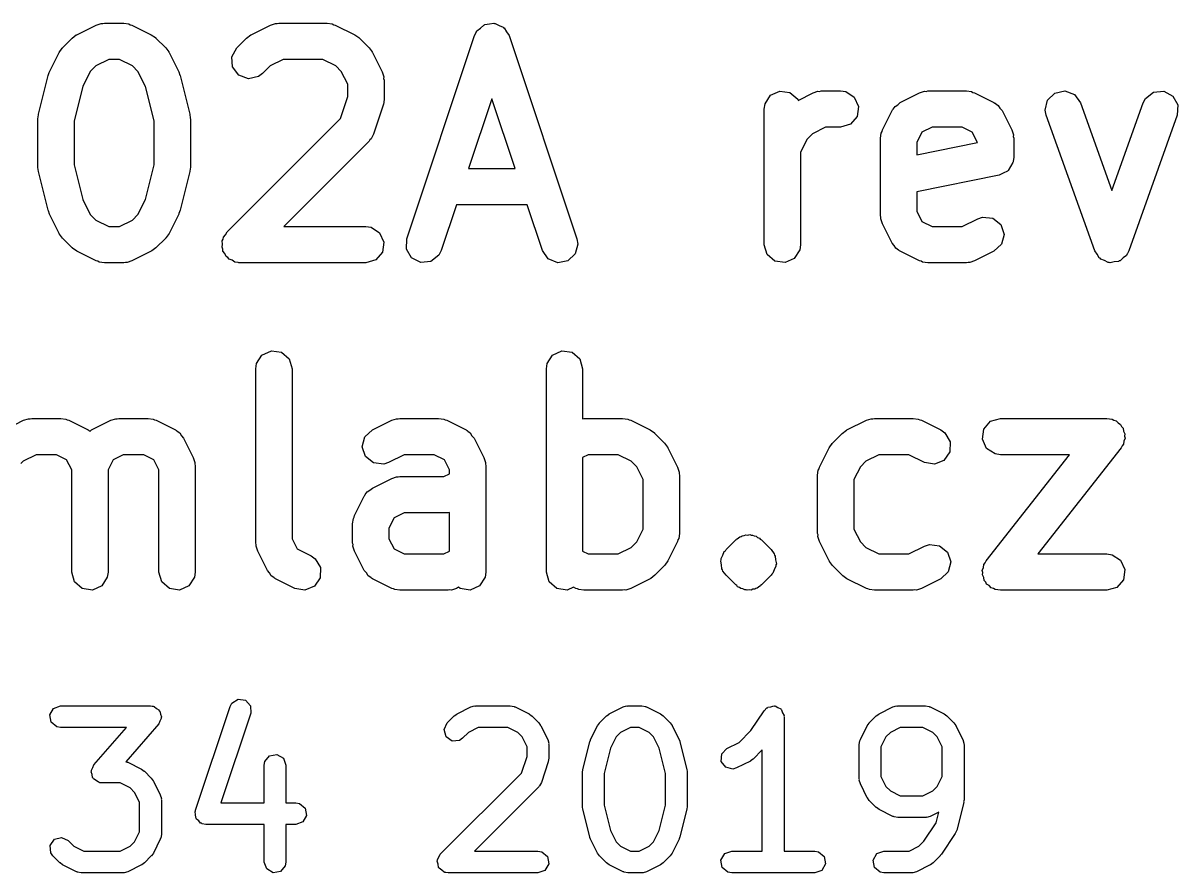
# Model space of a CAD drawing. Extents: x -0.01 to 2.5, y -0.97 to 0.18.
# Drawn here: x 1.5983 to 1.9112, y -0.1009 to 0.1294 of the extents above; entities that cross this region are included whole.
import ezdxf

# ---------------------------------------------------------------- set-up
doc = ezdxf.new("R2010")
doc.units = 0
doc.header["$MEASUREMENT"] = 0
doc.layers.add('BLACK', color=7, linetype='CONTINUOUS')

msp = doc.modelspace()

# ---------------------------------------------------------------- linework, layer by layer
at = {"layer": 'BLACK', "linetype": 'CONTINUOUS'}
for p, q in [((1.61286, 0.12628), (1.61811, 0.1289)), ((1.61811, 0.1289), (1.61944, 0.12934)), ((1.61944, 0.12934), (1.61989, 0.1293)), ((1.61989, 0.1293), (1.62031, 0.12942)), ((1.62031, 0.12942), (1.62556, 0.12942)), ((1.62556, 0.12942), (1.62695, 0.12922)), ((1.62695, 0.12922), (1.62733, 0.12898)), ((1.62733, 0.12898), (1.62777, 0.1289)), ((1.62777, 0.1289), (1.63301, 0.12628)), ((1.66011, 0.12628), (1.66536, 0.1289)), ((1.66536, 0.1289), (1.66669, 0.12934)), ((1.66669, 0.12934), (1.66713, 0.1293)), ((1.66713, 0.1293), (1.66756, 0.12942)), ((1.66756, 0.12942), (1.68068, 0.12942)), ((1.68068, 0.12942), (1.68207, 0.12922)), ((1.68207, 0.12922), (1.68244, 0.12898)), ((1.68244, 0.12898), (1.68288, 0.1289)), ((1.68288, 0.1289), (1.68813, 0.12628)), ((1.72221, 0.12807), (1.7231, 0.1289)), ((1.7231, 0.1289), (1.72328, 0.12893)), ((1.72328, 0.12893), (1.72342, 0.12905)), ((1.72342, 0.12905), (1.72463, 0.12918)), ((1.72463, 0.12918), (1.72583, 0.1294)), ((1.72583, 0.1294), (1.726, 0.12932)), ((1.726, 0.12932), (1.72618, 0.12934)), ((1.72618, 0.12934), (1.72726, 0.1288)), ((1.72726, 0.1288), (1.72839, 0.12834)), ((1.72839, 0.12834), (1.72849, 0.12818)), ((1.60896, 0.12273), (1.61159, 0.12536)), ((1.61159, 0.12536), (1.61271, 0.1262)), ((1.61271, 0.1262), (1.6128, 0.12622)), ((1.6128, 0.12622), (1.61286, 0.12628)), ((1.63301, 0.12628), (1.63417, 0.12548)), ((1.63417, 0.12548), (1.63421, 0.1254)), ((1.63421, 0.1254), (1.63429, 0.12536)), ((1.63429, 0.12536), (1.63692, 0.12273)), ((1.65621, 0.12273), (1.65883, 0.12536)), ((1.65883, 0.12536), (1.65995, 0.1262)), ((1.65995, 0.1262), (1.66004, 0.12622)), ((1.66004, 0.12622), (1.66011, 0.12628)), ((1.68813, 0.12628), (1.68928, 0.12548)), ((1.68928, 0.12548), (1.68933, 0.1254)), ((1.68933, 0.1254), (1.68941, 0.12536)), ((1.68941, 0.12536), (1.69204, 0.12273)), ((1.70226, 0.07094), (1.72063, 0.12606)), ((1.72063, 0.12606), (1.72102, 0.12684)), ((1.72102, 0.12684), (1.72107, 0.12701)), ((1.72107, 0.12701), (1.72115, 0.12709)), ((1.72115, 0.12709), (1.72126, 0.12731)), ((1.72126, 0.12731), (1.72221, 0.12807)), ((1.72849, 0.12818), (1.72866, 0.1281)), ((1.72866, 0.1281), (1.72928, 0.12706)), ((1.72928, 0.12706), (1.72997, 0.12606)), ((1.72997, 0.12606), (1.74834, 0.07094)), ((1.60804, 0.12145), (1.60884, 0.1226)), ((1.60884, 0.1226), (1.60892, 0.12265)), ((1.60892, 0.12265), (1.60896, 0.12273)), ((1.63692, 0.12273), (1.63776, 0.12161)), ((1.65488, 0.1203), (1.65621, 0.12273)), ((1.69204, 0.12273), (1.69288, 0.12161)), ((1.60541, 0.1162), (1.60804, 0.12145)), ((1.62148, 0.11958), (1.61798, 0.11783)), ((1.6244, 0.11958), (1.62148, 0.11958)), ((1.6279, 0.11783), (1.6244, 0.11958)), ((1.63776, 0.12161), (1.63778, 0.12152)), ((1.63778, 0.12152), (1.63784, 0.12145)), ((1.63784, 0.12145), (1.64046, 0.1162)), ((1.65507, 0.11753), (1.65488, 0.1203)), ((1.66872, 0.11958), (1.66522, 0.11783)), ((1.67952, 0.11958), (1.66872, 0.11958)), ((1.68302, 0.11783), (1.67952, 0.11958)), ((1.69288, 0.12161), (1.6929, 0.12152)), ((1.6929, 0.12152), (1.69296, 0.12145)), ((1.69296, 0.12145), (1.69558, 0.1162)), ((1.60504, 0.1152), (1.60538, 0.11603)), ((1.60538, 0.11603), (1.60541, 0.1162)), ((1.61649, 0.11634), (1.61446, 0.11228)), ((1.61798, 0.11783), (1.61649, 0.11634)), ((1.62939, 0.11634), (1.6279, 0.11783)), ((1.63142, 0.11228), (1.62939, 0.11634)), ((1.64046, 0.1162), (1.64075, 0.11535)), ((1.65674, 0.11531), (1.65507, 0.11753)), ((1.66522, 0.11783), (1.66316, 0.11577)), ((1.68451, 0.11634), (1.68302, 0.11783)), ((1.68626, 0.11284), (1.68451, 0.11634)), ((1.69558, 0.1162), (1.69602, 0.11487)), ((1.60242, 0.1047), (1.60504, 0.1152)), ((1.64075, 0.11535), (1.64084, 0.1152)), ((1.64084, 0.1152), (1.64346, 0.1047)), ((1.65933, 0.11434), (1.65674, 0.11531)), ((1.66204, 0.11493), (1.65933, 0.11434)), ((1.66316, 0.11577), (1.66204, 0.11493)), ((1.68626, 0.10955), (1.68626, 0.11284)), ((1.69602, 0.11487), (1.69598, 0.11443)), ((1.69598, 0.11443), (1.6961, 0.114)), ((1.6961, 0.114), (1.6961, 0.10875)), ((1.61446, 0.11228), (1.61211, 0.1029)), ((1.63377, 0.1029), (1.63142, 0.11228)), ((1.68426, 0.10354), (1.68626, 0.10955)), ((1.79932, 0.10751), (1.80082, 0.10985)), ((1.80082, 0.10985), (1.80334, 0.111)), ((1.80334, 0.111), (1.80609, 0.1106)), ((1.80609, 0.1106), (1.80818, 0.10879)), ((1.80827, 0.10849), (1.81234, 0.11053)), ((1.81234, 0.11053), (1.81367, 0.11097)), ((1.81367, 0.11097), (1.81411, 0.11092)), ((1.81411, 0.11092), (1.81454, 0.11105)), ((1.81454, 0.11105), (1.81979, 0.11105)), ((1.81979, 0.11105), (1.82118, 0.11085)), ((1.82118, 0.11085), (1.82351, 0.10935)), ((1.83596, 0.10791), (1.84121, 0.11053)), ((1.84121, 0.11053), (1.84254, 0.11097)), ((1.84254, 0.11097), (1.84298, 0.11092)), ((1.84298, 0.11092), (1.84341, 0.11105)), ((1.84341, 0.11105), (1.85391, 0.11105)), ((1.85391, 0.11105), (1.8553, 0.11085)), ((1.8553, 0.11085), (1.85567, 0.11061)), ((1.85567, 0.11061), (1.85611, 0.11053)), ((1.85611, 0.11053), (1.86136, 0.10791)), ((1.87587, 0.10855), (1.87786, 0.11048)), ((1.87786, 0.11048), (1.88058, 0.11103)), ((1.88058, 0.11103), (1.88316, 0.11003)), ((1.88316, 0.11003), (1.88479, 0.10778)), ((1.90242, 0.10902), (1.90462, 0.11071)), ((1.90462, 0.11071), (1.90738, 0.11095)), ((1.90738, 0.11095), (1.90984, 0.10966)), ((1.90984, 0.10966), (1.9112, 0.10724)), ((1.69585, 0.1072), (1.69323, 0.09932)), ((1.6959, 0.10737), (1.69585, 0.10729)), ((1.69585, 0.10729), (1.69585, 0.1072)), ((1.6961, 0.10875), (1.6959, 0.10737)), ((1.7253, 0.10894), (1.71901, 0.09005)), ((1.7316, 0.09005), (1.7253, 0.10894)), ((1.79912, 0.10613), (1.79932, 0.10751)), ((1.80818, 0.10879), (1.80827, 0.10849)), ((1.82351, 0.10935), (1.82466, 0.10683)), ((1.82466, 0.10683), (1.82427, 0.10408)), ((1.83406, 0.10614), (1.83456, 0.10686)), ((1.83456, 0.10686), (1.83532, 0.10731)), ((1.83532, 0.10731), (1.83596, 0.10791)), ((1.86136, 0.10791), (1.86157, 0.10776)), ((1.86157, 0.10776), (1.86167, 0.10773)), ((1.86167, 0.10773), (1.86179, 0.10761)), ((1.86179, 0.10761), (1.86251, 0.10711)), ((1.86251, 0.10711), (1.86296, 0.10635)), ((1.87524, 0.10585), (1.87587, 0.10855)), ((1.88479, 0.10778), (1.89328, 0.08402)), ((1.89328, 0.08402), (1.90177, 0.10778)), ((1.90177, 0.10778), (1.90242, 0.10902)), ((1.9112, 0.10724), (1.91104, 0.10447)), ((1.60227, 0.1035), (1.60242, 0.10456)), ((1.60227, 0.09038), (1.60227, 0.1035)), ((1.60242, 0.10456), (1.60242, 0.1047)), ((1.64346, 0.1047), (1.64357, 0.10363)), ((1.64357, 0.10363), (1.64361, 0.1035)), ((1.64361, 0.1035), (1.64361, 0.09038)), ((1.65358, 0.07286), (1.68426, 0.10354)), ((1.79912, 0.06938), (1.79912, 0.10613)), ((1.82427, 0.10408), (1.82245, 0.10199)), ((1.83114, 0.10046), (1.83376, 0.1057)), ((1.83376, 0.1057), (1.8339, 0.10591)), ((1.8339, 0.10591), (1.83393, 0.10602)), ((1.83393, 0.10602), (1.83406, 0.10614)), ((1.86296, 0.10635), (1.86356, 0.1057)), ((1.86356, 0.1057), (1.86619, 0.10046)), ((1.87552, 0.10447), (1.87524, 0.10585)), ((1.88865, 0.06773), (1.87552, 0.10447)), ((1.91104, 0.10447), (1.89792, 0.06773)), ((1.61211, 0.1029), (1.61211, 0.09099)), ((1.63377, 0.09099), (1.63377, 0.1029)), ((1.8157, 0.10121), (1.81221, 0.09946)), ((1.81979, 0.10121), (1.8157, 0.10121)), ((1.82245, 0.10199), (1.81979, 0.10121)), ((1.83106, 0.10002), (1.83114, 0.10046)), ((1.84457, 0.10121), (1.84183, 0.09984)), ((1.85275, 0.10121), (1.84457, 0.10121)), ((1.85549, 0.09984), (1.85275, 0.10121)), ((1.86619, 0.10046), (1.86663, 0.09913)), ((1.69204, 0.0974), (1.66894, 0.0743)), ((1.69225, 0.09779), (1.69204, 0.0974)), ((1.6926, 0.09807), (1.69225, 0.09779)), ((1.69323, 0.09932), (1.6926, 0.09807)), ((1.81071, 0.09796), (1.80896, 0.09447)), ((1.81221, 0.09946), (1.81071, 0.09796)), ((1.83062, 0.09825), (1.83082, 0.09964)), ((1.83062, 0.07726), (1.83062, 0.09825)), ((1.83082, 0.09964), (1.83106, 0.10002)), ((1.84183, 0.09984), (1.84046, 0.09709)), ((1.84046, 0.09709), (1.84046, 0.09376)), ((1.84046, 0.09376), (1.85686, 0.09704)), ((1.85686, 0.09709), (1.85549, 0.09984)), ((1.85686, 0.09704), (1.85686, 0.09709)), ((1.86663, 0.09913), (1.86658, 0.09868)), ((1.86658, 0.09868), (1.86671, 0.09825)), ((1.86671, 0.09825), (1.86671, 0.09301)), ((1.80896, 0.09447), (1.80896, 0.06938)), ((1.61211, 0.09099), (1.61446, 0.0816)), ((1.63142, 0.0816), (1.63377, 0.09099)), ((1.86651, 0.09162), (1.86583, 0.09056)), ((1.86653, 0.0918), (1.86651, 0.09162)), ((1.86658, 0.09188), (1.86653, 0.0918)), ((1.86671, 0.09301), (1.86657, 0.09204)), ((1.86657, 0.09204), (1.86658, 0.09188)), ((1.60231, 0.09025), (1.60227, 0.09038)), ((1.60242, 0.08919), (1.60231, 0.09025)), ((1.60504, 0.07869), (1.60242, 0.08919)), ((1.64346, 0.08919), (1.64084, 0.07869)), ((1.64361, 0.09038), (1.64346, 0.08932)), ((1.64346, 0.08932), (1.64346, 0.08919)), ((1.71901, 0.09005), (1.7316, 0.09005)), ((1.86275, 0.08818), (1.84046, 0.08372)), ((1.86386, 0.08876), (1.86275, 0.08818)), ((1.86501, 0.08929), (1.86386, 0.08876)), ((1.86508, 0.0894), (1.86501, 0.08929)), ((1.86521, 0.08947), (1.86508, 0.0894)), ((1.86583, 0.09056), (1.86521, 0.08947)), ((1.61446, 0.0816), (1.61649, 0.07755)), ((1.62939, 0.07755), (1.63142, 0.0816)), ((1.84046, 0.08372), (1.84046, 0.07842)), ((1.60513, 0.07854), (1.60504, 0.07869)), ((1.60541, 0.07768), (1.60513, 0.07854)), ((1.64084, 0.07869), (1.6405, 0.07785)), ((1.71573, 0.08021), (1.7116, 0.06783)), ((1.73488, 0.08021), (1.71573, 0.08021)), ((1.73901, 0.06783), (1.73488, 0.08021)), ((1.84046, 0.07842), (1.84183, 0.07568)), ((1.60804, 0.07243), (1.60541, 0.07768)), ((1.61649, 0.07755), (1.61798, 0.07605)), ((1.61798, 0.07605), (1.62148, 0.0743)), ((1.6244, 0.0743), (1.6279, 0.07605)), ((1.6279, 0.07605), (1.62939, 0.07755)), ((1.64046, 0.07768), (1.63784, 0.07243)), ((1.6405, 0.07785), (1.64046, 0.07768)), ((1.83074, 0.07683), (1.83062, 0.07726)), ((1.83069, 0.07639), (1.83074, 0.07683)), ((1.83114, 0.07506), (1.83069, 0.07639)), ((1.84183, 0.07568), (1.84457, 0.0743)), ((1.85275, 0.0743), (1.85696, 0.07641)), ((1.85696, 0.07641), (1.85829, 0.07685)), ((1.85829, 0.07685), (1.86105, 0.07655)), ((1.86105, 0.07655), (1.8632, 0.07481)), ((1.6081, 0.07236), (1.60804, 0.07243)), ((1.60812, 0.07227), (1.6081, 0.07236)), ((1.60896, 0.07115), (1.60812, 0.07227)), ((1.62148, 0.0743), (1.6244, 0.0743)), ((1.63784, 0.07243), (1.63704, 0.07128)), ((1.65258, 0.07143), (1.65316, 0.07209)), ((1.65316, 0.07209), (1.65358, 0.07286)), ((1.66894, 0.0743), (1.69118, 0.0743)), ((1.69118, 0.0743), (1.69257, 0.07411)), ((1.69257, 0.07411), (1.6949, 0.07261)), ((1.6949, 0.07261), (1.69605, 0.07008)), ((1.83376, 0.06981), (1.83114, 0.07506)), ((1.84457, 0.0743), (1.85275, 0.0743)), ((1.8632, 0.07481), (1.86408, 0.07218)), ((1.86408, 0.07218), (1.86339, 0.06949)), ((1.61159, 0.06853), (1.60896, 0.07115)), ((1.63692, 0.07115), (1.63429, 0.06853)), ((1.63696, 0.07123), (1.63692, 0.07115)), ((1.63704, 0.07128), (1.63696, 0.07123)), ((1.65219, 0.06868), (1.65231, 0.06955)), ((1.65225, 0.07043), (1.65251, 0.0709)), ((1.65231, 0.06955), (1.65225, 0.07043)), ((1.65251, 0.0709), (1.65258, 0.07143)), ((1.69605, 0.07008), (1.69566, 0.06734)), ((1.70216, 0.06817), (1.70226, 0.07094)), ((1.74859, 0.06956), (1.74791, 0.06687)), ((1.74834, 0.07094), (1.74859, 0.06956)), ((1.7999, 0.06672), (1.79912, 0.06938)), ((1.80896, 0.06938), (1.80876, 0.068)), ((1.83436, 0.06916), (1.83376, 0.06981)), ((1.83481, 0.0684), (1.83436, 0.06916)), ((1.86339, 0.06949), (1.86136, 0.06761)), ((1.61167, 0.06848), (1.61159, 0.06853)), ((1.61171, 0.0684), (1.61167, 0.06848)), ((1.61286, 0.06761), (1.61171, 0.0684)), ((1.61811, 0.06498), (1.61286, 0.06761)), ((1.63301, 0.06761), (1.62777, 0.06498)), ((1.63308, 0.06767), (1.63301, 0.06761)), ((1.63317, 0.06769), (1.63308, 0.06767)), ((1.63429, 0.06853), (1.63317, 0.06769)), ((1.65241, 0.0682), (1.65219, 0.06868)), ((1.65245, 0.06766), (1.65241, 0.0682)), ((1.65298, 0.06696), (1.65245, 0.06766)), ((1.65334, 0.06616), (1.65298, 0.06696)), ((1.65379, 0.06587), (1.65334, 0.06616)), ((1.65411, 0.06544), (1.65379, 0.06587)), ((1.69566, 0.06734), (1.69384, 0.06524)), ((1.70357, 0.06578), (1.70216, 0.06817)), ((1.70605, 0.06454), (1.70357, 0.06578)), ((1.71097, 0.06657), (1.70881, 0.06484)), ((1.7116, 0.06783), (1.71097, 0.06657)), ((1.74059, 0.06555), (1.73901, 0.06783)), ((1.74791, 0.06687), (1.74588, 0.06498)), ((1.802, 0.06491), (1.7999, 0.06672)), ((1.80876, 0.068), (1.80726, 0.06566)), ((1.83553, 0.06791), (1.83481, 0.0684)), ((1.83565, 0.06778), (1.83553, 0.06791)), ((1.83575, 0.06775), (1.83565, 0.06778)), ((1.83596, 0.06761), (1.83575, 0.06775)), ((1.84121, 0.06498), (1.83596, 0.06761)), ((1.86136, 0.06761), (1.85611, 0.06498)), ((1.8893, 0.06683), (1.88865, 0.06773)), ((1.88985, 0.06585), (1.8893, 0.06683)), ((1.89011, 0.06572), (1.88985, 0.06585)), ((1.89028, 0.06549), (1.89011, 0.06572)), ((1.89638, 0.06581), (1.89558, 0.06503)), ((1.89726, 0.06649), (1.89638, 0.06581)), ((1.89745, 0.06686), (1.89726, 0.06649)), ((1.89757, 0.06696), (1.89745, 0.06686)), ((1.89761, 0.06715), (1.89757, 0.06696)), ((1.89792, 0.06773), (1.89761, 0.06715)), ((1.61855, 0.0649), (1.61811, 0.06498)), ((1.61893, 0.06466), (1.61855, 0.0649)), ((1.62031, 0.06446), (1.61893, 0.06466)), ((1.62556, 0.06446), (1.62031, 0.06446)), ((1.62599, 0.06459), (1.62556, 0.06446)), ((1.62644, 0.06454), (1.62599, 0.06459)), ((1.62777, 0.06498), (1.62644, 0.06454)), ((1.65493, 0.06514), (1.65411, 0.06544)), ((1.65567, 0.06466), (1.65493, 0.06514)), ((1.65654, 0.06454), (1.65567, 0.06466)), ((1.65671, 0.06447), (1.65654, 0.06454)), ((1.65681, 0.0645), (1.65671, 0.06447)), ((1.65706, 0.06446), (1.65681, 0.0645)), ((1.69118, 0.06446), (1.65706, 0.06446)), ((1.69384, 0.06524), (1.69118, 0.06446)), ((1.70881, 0.06484), (1.70605, 0.06454)), ((1.74315, 0.06449), (1.74059, 0.06555)), ((1.74588, 0.06498), (1.74315, 0.06449)), ((1.80474, 0.06451), (1.802, 0.06491)), ((1.80726, 0.06566), (1.80474, 0.06451)), ((1.84165, 0.0649), (1.84121, 0.06498)), ((1.84203, 0.06466), (1.84165, 0.0649)), ((1.84341, 0.06446), (1.84203, 0.06466)), ((1.85391, 0.06446), (1.84341, 0.06446)), ((1.85434, 0.06459), (1.85391, 0.06446)), ((1.85478, 0.06454), (1.85434, 0.06459)), ((1.85611, 0.06498), (1.85478, 0.06454)), ((1.89132, 0.06508), (1.89028, 0.06549)), ((1.8923, 0.06456), (1.89132, 0.06508)), ((1.89259, 0.06459), (1.8923, 0.06456)), ((1.89286, 0.06448), (1.89259, 0.06459)), ((1.89395, 0.0647), (1.89286, 0.06448)), ((1.89506, 0.0648), (1.89395, 0.0647)), ((1.89529, 0.06497), (1.89506, 0.0648)), ((1.89558, 0.06503), (1.89529, 0.06497)), ((1.66152, 0.03715), (1.66302, 0.03948)), ((1.66302, 0.03948), (1.66555, 0.04063)), ((1.66555, 0.04063), (1.66829, 0.04024)), ((1.66829, 0.04024), (1.67039, 0.03842)), ((1.67039, 0.03842), (1.67117, 0.03576)), ((1.74026, 0.03715), (1.74176, 0.03948)), ((1.74176, 0.03948), (1.74429, 0.04063)), ((1.74429, 0.04063), (1.74703, 0.04024)), ((1.74703, 0.04024), (1.74913, 0.03842)), ((1.74913, 0.03842), (1.74991, 0.03576)), ((1.66133, 0.03576), (1.66152, 0.03715)), ((1.66133, -0.01148), (1.66133, 0.03576)), ((1.67117, 0.03576), (1.67117, -0.01032)), ((1.74007, 0.03576), (1.74026, 0.03715)), ((1.74007, -0.01936), (1.74007, 0.03576)), ((1.74991, 0.03576), (1.74991, 0.02221)), ((1.59843, 0.02179), (1.59976, 0.02223)), ((1.59976, 0.02223), (1.6002, 0.02218)), ((1.6002, 0.02218), (1.60063, 0.02231)), ((1.60063, 0.02231), (1.6085, 0.02231)), ((1.6085, 0.02231), (1.60989, 0.02211)), ((1.60989, 0.02211), (1.61027, 0.02187)), ((1.62205, 0.02179), (1.62338, 0.02223)), ((1.62338, 0.02223), (1.62382, 0.02218)), ((1.62382, 0.02218), (1.62425, 0.02231)), ((1.62425, 0.02231), (1.63213, 0.02231)), ((1.63213, 0.02231), (1.63351, 0.02211)), ((1.63351, 0.02211), (1.63389, 0.02187)), ((1.69817, 0.02179), (1.6995, 0.02223)), ((1.6995, 0.02223), (1.69994, 0.02218)), ((1.69994, 0.02218), (1.70037, 0.02231)), ((1.70037, 0.02231), (1.71087, 0.02231)), ((1.71087, 0.02231), (1.71225, 0.02211)), ((1.71225, 0.02211), (1.71263, 0.02187)), ((1.74991, 0.02221), (1.75024, 0.02231)), ((1.75024, 0.02231), (1.76073, 0.02231)), ((1.76073, 0.02231), (1.76212, 0.02211)), ((1.76212, 0.02211), (1.7625, 0.02187)), ((1.82678, 0.02179), (1.8281, 0.02223)), ((1.8281, 0.02223), (1.82855, 0.02218)), ((1.82855, 0.02218), (1.82898, 0.02231)), ((1.82898, 0.02231), (1.83948, 0.02231)), ((1.83948, 0.02231), (1.84086, 0.02211)), ((1.84086, 0.02211), (1.84124, 0.02187)), ((1.86044, 0.02153), (1.8631, 0.02231)), ((1.8631, 0.02231), (1.89197, 0.02231)), ((1.89197, 0.02231), (1.89336, 0.02211)), ((1.89336, 0.02211), (1.89385, 0.02179)), ((1.59618, 0.02067), (1.59843, 0.02179)), ((1.61027, 0.02187), (1.6107, 0.02179)), ((1.6107, 0.02179), (1.61595, 0.01917)), ((1.61595, 0.01917), (1.61616, 0.01902)), ((1.61616, 0.01902), (1.61627, 0.019)), ((1.61627, 0.019), (1.61639, 0.01886)), ((1.61639, 0.01886), (1.61644, 0.01883)), ((1.61644, 0.01883), (1.6168, 0.01917)), ((1.6168, 0.01917), (1.62205, 0.02179)), ((1.63389, 0.02187), (1.63433, 0.02179)), ((1.63433, 0.02179), (1.63958, 0.01917)), ((1.63958, 0.01917), (1.63978, 0.01902)), ((1.63978, 0.01902), (1.63989, 0.019)), ((1.63989, 0.019), (1.64001, 0.01886)), ((1.64001, 0.01886), (1.64073, 0.01837)), ((1.69089, 0.01728), (1.69292, 0.01917)), ((1.69292, 0.01917), (1.69817, 0.02179)), ((1.71263, 0.02187), (1.71307, 0.02179)), ((1.71307, 0.02179), (1.71832, 0.01917)), ((1.71832, 0.01917), (1.71852, 0.01902)), ((1.71852, 0.01902), (1.71863, 0.019)), ((1.71863, 0.019), (1.71875, 0.01886)), ((1.71875, 0.01886), (1.71947, 0.01837)), ((1.7625, 0.02187), (1.76294, 0.02179)), ((1.76294, 0.02179), (1.76819, 0.01917)), ((1.76819, 0.01917), (1.76934, 0.01837)), ((1.82025, 0.01824), (1.82137, 0.01908)), ((1.82137, 0.01908), (1.82146, 0.0191)), ((1.82146, 0.0191), (1.82153, 0.01917)), ((1.82153, 0.01917), (1.82678, 0.02179)), ((1.84124, 0.02187), (1.84168, 0.02179)), ((1.84168, 0.02179), (1.84693, 0.01917)), ((1.84693, 0.01917), (1.84808, 0.01837)), ((1.85823, 0.01669), (1.85862, 0.01943)), ((1.85862, 0.01943), (1.86044, 0.02153)), ((1.89385, 0.02179), (1.89443, 0.02165)), ((1.89443, 0.02165), (1.895, 0.02106)), ((1.895, 0.02106), (1.89569, 0.02061)), ((1.89569, 0.02061), (1.89593, 0.02007)), ((1.89593, 0.02007), (1.89634, 0.01965)), ((1.89634, 0.01965), (1.8965, 0.01884)), ((1.8965, 0.01884), (1.89684, 0.01809)), ((1.64073, 0.01837), (1.64118, 0.01761)), ((1.64118, 0.01761), (1.64178, 0.01696)), ((1.64178, 0.01696), (1.6444, 0.01172)), ((1.6902, 0.01459), (1.69089, 0.01728)), ((1.71947, 0.01837), (1.71992, 0.01761)), ((1.71992, 0.01761), (1.72052, 0.01696)), ((1.72052, 0.01696), (1.72314, 0.01172)), ((1.76934, 0.01837), (1.76938, 0.01829)), ((1.76938, 0.01829), (1.76946, 0.01824)), ((1.76946, 0.01824), (1.77209, 0.01562)), ((1.81762, 0.01562), (1.82025, 0.01824)), ((1.84808, 0.01837), (1.84949, 0.01598)), ((1.84949, 0.01598), (1.84939, 0.01321)), ((1.85938, 0.01417), (1.85823, 0.01669)), ((1.89656, 0.01616), (1.89645, 0.01534)), ((1.89687, 0.01692), (1.89656, 0.01616)), ((1.89684, 0.01809), (1.89676, 0.0175)), ((1.89676, 0.0175), (1.89687, 0.01692)), ((1.69107, 0.01196), (1.6902, 0.01459)), ((1.77209, 0.01562), (1.77293, 0.0145)), ((1.77293, 0.0145), (1.77295, 0.01441)), ((1.77295, 0.01441), (1.77301, 0.01434)), ((1.77301, 0.01434), (1.77564, 0.00909)), ((1.81408, 0.00909), (1.8167, 0.01434)), ((1.8167, 0.01434), (1.8175, 0.01549)), ((1.8175, 0.01549), (1.81758, 0.01554)), ((1.81758, 0.01554), (1.81762, 0.01562)), ((1.84939, 0.01321), (1.84781, 0.01093)), ((1.86171, 0.01267), (1.85938, 0.01417)), ((1.8631, 0.01247), (1.86171, 0.01267)), ((1.89584, 0.01435), (1.87322, -0.01444)), ((1.89606, 0.0149), (1.89584, 0.01435)), ((1.89645, 0.01534), (1.89606, 0.0149)), ((1.5983, 0.01072), (1.59768, 0.0101)), ((1.60179, 0.01247), (1.5983, 0.01072)), ((1.60734, 0.01247), (1.60179, 0.01247)), ((1.61009, 0.0111), (1.60734, 0.01247)), ((1.61146, 0.00835), (1.61009, 0.0111)), ((1.62267, 0.0111), (1.6213, 0.00835)), ((1.62541, 0.01247), (1.62267, 0.0111)), ((1.63096, 0.01247), (1.62541, 0.01247)), ((1.63371, 0.0111), (1.63096, 0.01247)), ((1.63508, 0.00835), (1.63371, 0.0111)), ((1.6444, 0.01172), (1.64484, 0.01039)), ((1.64484, 0.01039), (1.6448, 0.00994)), ((1.6448, 0.00994), (1.64492, 0.00951)), ((1.64492, 0.00951), (1.64492, -0.01936)), ((1.69323, 0.01022), (1.69107, 0.01196)), ((1.69599, 0.00992), (1.69323, 0.01022)), ((1.69732, 0.01036), (1.69599, 0.00992)), ((1.70153, 0.01247), (1.69732, 0.01036)), ((1.7097, 0.01247), (1.70153, 0.01247)), ((1.71245, 0.0111), (1.7097, 0.01247)), ((1.71382, 0.00835), (1.71245, 0.0111)), ((1.72314, 0.01172), (1.72358, 0.01039)), ((1.72358, 0.01039), (1.72354, 0.00994)), ((1.72354, 0.00994), (1.72366, 0.00951)), ((1.72366, 0.00951), (1.72366, -0.01936)), ((1.7514, 0.01247), (1.74991, 0.01172)), ((1.74991, 0.01172), (1.74991, -0.01369)), ((1.75957, 0.01247), (1.7514, 0.01247)), ((1.76307, 0.01072), (1.75957, 0.01247)), ((1.76456, 0.00922), (1.76307, 0.01072)), ((1.82664, 0.01072), (1.82515, 0.00922)), ((1.83014, 0.01247), (1.82664, 0.01072)), ((1.83831, 0.01247), (1.83014, 0.01247)), ((1.84252, 0.01036), (1.83831, 0.01247)), ((1.84525, 0.00987), (1.84252, 0.01036)), ((1.84781, 0.01093), (1.84525, 0.00987)), ((1.85923, -0.01632), (1.88184, 0.01247)), ((1.88184, 0.01247), (1.8631, 0.01247)), ((1.61146, -0.01936), (1.61146, 0.00835)), ((1.6213, 0.00835), (1.6213, -0.01936)), ((1.63508, -0.01936), (1.63508, 0.00835)), ((1.69817, 0.00604), (1.6995, 0.00648)), ((1.6995, 0.00648), (1.69994, 0.00644)), ((1.69994, 0.00644), (1.70037, 0.00656)), ((1.70037, 0.00656), (1.71233, 0.00656)), ((1.71233, 0.00656), (1.71382, 0.00731)), ((1.71382, 0.00731), (1.71382, 0.00835)), ((1.76631, 0.00573), (1.76456, 0.00922)), ((1.77564, 0.00909), (1.77608, 0.00776)), ((1.77608, 0.00776), (1.77603, 0.00732)), ((1.77603, 0.00732), (1.77615, 0.00689)), ((1.77615, 0.00689), (1.77615, -0.00886)), ((1.81356, 0.00689), (1.81376, 0.00828)), ((1.81356, -0.00886), (1.81356, 0.00689)), ((1.81376, 0.00828), (1.814, 0.00865)), ((1.814, 0.00865), (1.81408, 0.00909)), ((1.82515, 0.00922), (1.8234, 0.00573)), ((1.69227, 0.00282), (1.69292, 0.00342)), ((1.69292, 0.00342), (1.69817, 0.00604)), ((1.76631, -0.0077), (1.76631, 0.00573)), ((1.8234, 0.00573), (1.8234, -0.0077)), ((1.68809, -0.00403), (1.69072, 0.00122)), ((1.69072, 0.00122), (1.69086, 0.00142)), ((1.69086, 0.00142), (1.69089, 0.00153)), ((1.69089, 0.00153), (1.69102, 0.00165)), ((1.69102, 0.00165), (1.69151, 0.00237)), ((1.69151, 0.00237), (1.69227, 0.00282)), ((1.68757, -0.00623), (1.68777, -0.00485)), ((1.68757, -0.01148), (1.68757, -0.00623)), ((1.68777, -0.00485), (1.68801, -0.00447)), ((1.68801, -0.00447), (1.68809, -0.00403)), ((1.69879, -0.00465), (1.69741, -0.0074)), ((1.70153, -0.00328), (1.69879, -0.00465)), ((1.71349, -0.00328), (1.70153, -0.00328)), ((1.71382, -0.00318), (1.71349, -0.00328)), ((1.71382, -0.01369), (1.71382, -0.00318)), ((1.69741, -0.0074), (1.69741, -0.01032)), ((1.76456, -0.01119), (1.76631, -0.0077)), ((1.77615, -0.00886), (1.77596, -0.01024)), ((1.79367, -0.00946), (1.79416, -0.00924)), ((1.79416, -0.00924), (1.79468, -0.00931)), ((1.79468, -0.00931), (1.79521, -0.0092)), ((1.79521, -0.0092), (1.79554, -0.00932)), ((1.79554, -0.00932), (1.7959, -0.0093)), ((1.7959, -0.0093), (1.79637, -0.00955)), ((1.81368, -0.00929), (1.81356, -0.00886)), ((1.81363, -0.00973), (1.81368, -0.00929)), ((1.8234, -0.0077), (1.82515, -0.01119)), ((1.66145, -0.01191), (1.66133, -0.01148)), ((1.6614, -0.01235), (1.66145, -0.01191)), ((1.66185, -0.01368), (1.6614, -0.01235)), ((1.67117, -0.01032), (1.67254, -0.01306)), ((1.6877, -0.01191), (1.68757, -0.01148)), ((1.68765, -0.01235), (1.6877, -0.01191)), ((1.68809, -0.01368), (1.68765, -0.01235)), ((1.69741, -0.01032), (1.69879, -0.01306)), ((1.76307, -0.01269), (1.76456, -0.01119)), ((1.77564, -0.01106), (1.77301, -0.01631)), ((1.77571, -0.01062), (1.77564, -0.01106)), ((1.77596, -0.01024), (1.77571, -0.01062)), ((1.78875, -0.01325), (1.79138, -0.01063)), ((1.79138, -0.01063), (1.79157, -0.01048)), ((1.79157, -0.01048), (1.79163, -0.01039)), ((1.79163, -0.01039), (1.79179, -0.01031)), ((1.79179, -0.01031), (1.7925, -0.00979)), ((1.7925, -0.00979), (1.79285, -0.00971)), ((1.79285, -0.00971), (1.79314, -0.0095)), ((1.79314, -0.0095), (1.79367, -0.00946)), ((1.79637, -0.00955), (1.7969, -0.00963)), ((1.7969, -0.00963), (1.7973, -0.00998)), ((1.7973, -0.00998), (1.7978, -0.01017)), ((1.7978, -0.01017), (1.79802, -0.01046)), ((1.79802, -0.01046), (1.79834, -0.01063)), ((1.79834, -0.01063), (1.80096, -0.01325)), ((1.81408, -0.01106), (1.81363, -0.00973)), ((1.8167, -0.01631), (1.81408, -0.01106)), ((1.82515, -0.01119), (1.82664, -0.01269)), ((1.83831, -0.01444), (1.84252, -0.01233)), ((1.84252, -0.01233), (1.84385, -0.01189)), ((1.84385, -0.01189), (1.84661, -0.01219)), ((1.84661, -0.01219), (1.84877, -0.01393)), ((1.66447, -0.01893), (1.66185, -0.01368)), ((1.67254, -0.01306), (1.67632, -0.01496)), ((1.67632, -0.01496), (1.67747, -0.01575)), ((1.69072, -0.01893), (1.68809, -0.01368)), ((1.69879, -0.01306), (1.70153, -0.01444)), ((1.70153, -0.01444), (1.71233, -0.01444)), ((1.71233, -0.01444), (1.71382, -0.01369)), ((1.74991, -0.01369), (1.7514, -0.01444)), ((1.7514, -0.01444), (1.75957, -0.01444)), ((1.75957, -0.01444), (1.76307, -0.01269)), ((1.78742, -0.01569), (1.78792, -0.01477)), ((1.78792, -0.01477), (1.78829, -0.01378)), ((1.78829, -0.01378), (1.78858, -0.01357)), ((1.78858, -0.01357), (1.78875, -0.01325)), ((1.80096, -0.01325), (1.8018, -0.01437)), ((1.8018, -0.01437), (1.80188, -0.01472)), ((1.80188, -0.01472), (1.80209, -0.01501)), ((1.80209, -0.01501), (1.80217, -0.01606)), ((1.82664, -0.01269), (1.83014, -0.01444)), ((1.83014, -0.01444), (1.83831, -0.01444)), ((1.84877, -0.01393), (1.84964, -0.01656)), ((1.87322, -0.01444), (1.89197, -0.01444)), ((1.89197, -0.01444), (1.89336, -0.01464)), ((1.89336, -0.01464), (1.89569, -0.01613)), ((1.67747, -0.01575), (1.67889, -0.01814)), ((1.67889, -0.01814), (1.67879, -0.02091)), ((1.77209, -0.01759), (1.76946, -0.02021)), ((1.77213, -0.01751), (1.77209, -0.01759)), ((1.77221, -0.01746), (1.77213, -0.01751)), ((1.77301, -0.01631), (1.77221, -0.01746)), ((1.78732, -0.01638), (1.78745, -0.01604)), ((1.78755, -0.01741), (1.78732, -0.01638)), ((1.78745, -0.01604), (1.78742, -0.01569)), ((1.78762, -0.01845), (1.78755, -0.01741)), ((1.78784, -0.01874), (1.78762, -0.01845)), ((1.78791, -0.01909), (1.78784, -0.01874)), ((1.80179, -0.0187), (1.80142, -0.01968)), ((1.80229, -0.01778), (1.80179, -0.0187)), ((1.80217, -0.01606), (1.80239, -0.01708)), ((1.80239, -0.01708), (1.80226, -0.01742)), ((1.80226, -0.01742), (1.80229, -0.01778)), ((1.81676, -0.01638), (1.8167, -0.01631)), ((1.81678, -0.01647), (1.81676, -0.01638)), ((1.81762, -0.01759), (1.81678, -0.01647)), ((1.82025, -0.02021), (1.81762, -0.01759)), ((1.84964, -0.01656), (1.84896, -0.01925)), ((1.8582, -0.01889), (1.8585, -0.01813)), ((1.8585, -0.01813), (1.85862, -0.01731)), ((1.85862, -0.01731), (1.85901, -0.01687)), ((1.85901, -0.01687), (1.85923, -0.01632)), ((1.89569, -0.01613), (1.89684, -0.01866)), ((1.89684, -0.01866), (1.89645, -0.0214)), ((1.61224, -0.02202), (1.61146, -0.01936)), ((1.6211, -0.02074), (1.6196, -0.02308)), ((1.6213, -0.01936), (1.6211, -0.02074)), ((1.63586, -0.02202), (1.63508, -0.01936)), ((1.64472, -0.02074), (1.64322, -0.02308)), ((1.64492, -0.01936), (1.64472, -0.02074)), ((1.66507, -0.01958), (1.66447, -0.01893)), ((1.66552, -0.02034), (1.66507, -0.01958)), ((1.66624, -0.02083), (1.66552, -0.02034)), ((1.66636, -0.02096), (1.66624, -0.02083)), ((1.66646, -0.02099), (1.66636, -0.02096)), ((1.66667, -0.02113), (1.66646, -0.02099)), ((1.67192, -0.02376), (1.66667, -0.02113)), ((1.67879, -0.02091), (1.67721, -0.02319)), ((1.69132, -0.01958), (1.69072, -0.01893)), ((1.69177, -0.02034), (1.69132, -0.01958)), ((1.69248, -0.02083), (1.69177, -0.02034)), ((1.6926, -0.02096), (1.69248, -0.02083)), ((1.69271, -0.02099), (1.6926, -0.02096)), ((1.69292, -0.02113), (1.69271, -0.02099)), ((1.69817, -0.02376), (1.69292, -0.02113)), ((1.72346, -0.02074), (1.72196, -0.02308)), ((1.72366, -0.01936), (1.72346, -0.02074)), ((1.74085, -0.02202), (1.74007, -0.01936)), ((1.76819, -0.02113), (1.76294, -0.02376)), ((1.76825, -0.02107), (1.76819, -0.02113)), ((1.76834, -0.02105), (1.76825, -0.02107)), ((1.76946, -0.02021), (1.76834, -0.02105)), ((1.78875, -0.02021), (1.78791, -0.01909)), ((1.79138, -0.02284), (1.78875, -0.02021)), ((1.80096, -0.02021), (1.79834, -0.02284)), ((1.80113, -0.0199), (1.80096, -0.02021)), ((1.80142, -0.01968), (1.80113, -0.0199)), ((1.82033, -0.02026), (1.82025, -0.02021)), ((1.82038, -0.02034), (1.82033, -0.02026)), ((1.82153, -0.02113), (1.82038, -0.02034)), ((1.82678, -0.02376), (1.82153, -0.02113)), ((1.84693, -0.02113), (1.84168, -0.02376)), ((1.84896, -0.01925), (1.84693, -0.02113)), ((1.85831, -0.01947), (1.8582, -0.01889)), ((1.85823, -0.02006), (1.85831, -0.01947)), ((1.85857, -0.02081), (1.85823, -0.02006)), ((1.85872, -0.02161), (1.85857, -0.02081)), ((1.85913, -0.02204), (1.85872, -0.02161)), ((1.89645, -0.0214), (1.89463, -0.0235)), ((1.61433, -0.02383), (1.61224, -0.02202)), ((1.61708, -0.02423), (1.61433, -0.02383)), ((1.6196, -0.02308), (1.61708, -0.02423)), ((1.63796, -0.02383), (1.63586, -0.02202)), ((1.6407, -0.02423), (1.63796, -0.02383)), ((1.64322, -0.02308), (1.6407, -0.02423)), ((1.67465, -0.02425), (1.67192, -0.02376)), ((1.67721, -0.02319), (1.67465, -0.02425)), ((1.69861, -0.02384), (1.69817, -0.02376)), ((1.69898, -0.02408), (1.69861, -0.02384)), ((1.70037, -0.02428), (1.69898, -0.02408)), ((1.71349, -0.02428), (1.70037, -0.02428)), ((1.71392, -0.02415), (1.71349, -0.02428)), ((1.71436, -0.0242), (1.71392, -0.02415)), ((1.71569, -0.02376), (1.71436, -0.0242)), ((1.71627, -0.02347), (1.71569, -0.02376)), ((1.7167, -0.02383), (1.71627, -0.02347)), ((1.71944, -0.02423), (1.7167, -0.02383)), ((1.72196, -0.02308), (1.71944, -0.02423)), ((1.74294, -0.02383), (1.74085, -0.02202)), ((1.74569, -0.02423), (1.74294, -0.02383)), ((1.74741, -0.02344), (1.74569, -0.02423)), ((1.74804, -0.02376), (1.74741, -0.02344)), ((1.74847, -0.02384), (1.74804, -0.02376)), ((1.74885, -0.02408), (1.74847, -0.02384)), ((1.75024, -0.02428), (1.74885, -0.02408)), ((1.76073, -0.02428), (1.75024, -0.02428)), ((1.76116, -0.02415), (1.76073, -0.02428)), ((1.76161, -0.0242), (1.76116, -0.02415)), ((1.76294, -0.02376), (1.76161, -0.0242)), ((1.79169, -0.02301), (1.79138, -0.02284)), ((1.79191, -0.0233), (1.79169, -0.02301)), ((1.79241, -0.02348), (1.79191, -0.0233)), ((1.79281, -0.02383), (1.79241, -0.02348)), ((1.79334, -0.02391), (1.79281, -0.02383)), ((1.79381, -0.02417), (1.79334, -0.02391)), ((1.79417, -0.02414), (1.79381, -0.02417)), ((1.7945, -0.02427), (1.79417, -0.02414)), ((1.79503, -0.02415), (1.7945, -0.02427)), ((1.79556, -0.02423), (1.79503, -0.02415)), ((1.79604, -0.02401), (1.79556, -0.02423)), ((1.79658, -0.02397), (1.79604, -0.02401)), ((1.79686, -0.02375), (1.79658, -0.02397)), ((1.79721, -0.02368), (1.79686, -0.02375)), ((1.79792, -0.02315), (1.79721, -0.02368)), ((1.79808, -0.02308), (1.79792, -0.02315)), ((1.79814, -0.02299), (1.79808, -0.02308)), ((1.79834, -0.02284), (1.79814, -0.02299)), ((1.82721, -0.02384), (1.82678, -0.02376)), ((1.82759, -0.02408), (1.82721, -0.02384)), ((1.82898, -0.02428), (1.82759, -0.02408)), ((1.83948, -0.02428), (1.82898, -0.02428)), ((1.8399, -0.02415), (1.83948, -0.02428)), ((1.84035, -0.0242), (1.8399, -0.02415)), ((1.84168, -0.02376), (1.84035, -0.0242)), ((1.85938, -0.02258), (1.85913, -0.02204)), ((1.86007, -0.02302), (1.85938, -0.02258)), ((1.86064, -0.02362), (1.86007, -0.02302)), ((1.86121, -0.02376), (1.86064, -0.02362)), ((1.86171, -0.02408), (1.86121, -0.02376)), ((1.8631, -0.02428), (1.86171, -0.02408)), ((1.89197, -0.02428), (1.8631, -0.02428)), ((1.89463, -0.0235), (1.89197, -0.02428)), ((1.60553, -0.05802), (1.60654, -0.05627)), ((1.60654, -0.05627), (1.60844, -0.05558)), ((1.60844, -0.05558), (1.63281, -0.05558)), ((1.63281, -0.05558), (1.63325, -0.05566)), ((1.63325, -0.05566), (1.63338, -0.05564)), ((1.63338, -0.05564), (1.63349, -0.0557)), ((1.63349, -0.0557), (1.63382, -0.05576)), ((1.63382, -0.05576), (1.63443, -0.05627)), ((1.63443, -0.05627), (1.63511, -0.05669)), ((1.64501, -0.08385), (1.65438, -0.05573)), ((1.65438, -0.05573), (1.65487, -0.05483)), ((1.65487, -0.05483), (1.65659, -0.05377)), ((1.65659, -0.05377), (1.65859, -0.05406)), ((1.65859, -0.05406), (1.65993, -0.05558)), ((1.65993, -0.05558), (1.65999, -0.0576)), ((1.71586, -0.05777), (1.71961, -0.0559)), ((1.71961, -0.0559), (1.72059, -0.0556)), ((1.72059, -0.0556), (1.72076, -0.05564)), ((1.72076, -0.05564), (1.72093, -0.05558)), ((1.72093, -0.05558), (1.7303, -0.05558)), ((1.7303, -0.05558), (1.73131, -0.05576)), ((1.73131, -0.05576), (1.73145, -0.05588)), ((1.73145, -0.05588), (1.73162, -0.0559)), ((1.73162, -0.0559), (1.73537, -0.05777)), ((1.7571, -0.05777), (1.76085, -0.0559)), ((1.76085, -0.0559), (1.76183, -0.0556)), ((1.76183, -0.0556), (1.76201, -0.05564)), ((1.76201, -0.05564), (1.76217, -0.05558)), ((1.76217, -0.05558), (1.76592, -0.05558)), ((1.76592, -0.05558), (1.76693, -0.05576)), ((1.76693, -0.05576), (1.76707, -0.05588)), ((1.76707, -0.05588), (1.76724, -0.0559)), ((1.76724, -0.0559), (1.77099, -0.05777)), ((1.79908, -0.0569), (1.79979, -0.05616)), ((1.79979, -0.05616), (1.79996, -0.05611)), ((1.79996, -0.05611), (1.80006, -0.05598)), ((1.80006, -0.05598), (1.80091, -0.05583)), ((1.80091, -0.05583), (1.80173, -0.05559)), ((1.80173, -0.05559), (1.80189, -0.05566)), ((1.80189, -0.05566), (1.80205, -0.05563)), ((1.80205, -0.05563), (1.8028, -0.05606)), ((1.8028, -0.05606), (1.80358, -0.0564)), ((1.83022, -0.05777), (1.83397, -0.0559)), ((1.83397, -0.0559), (1.83495, -0.0556)), ((1.83495, -0.0556), (1.83512, -0.05564)), ((1.83512, -0.05564), (1.83529, -0.05558)), ((1.83529, -0.05558), (1.84279, -0.05558)), ((1.84279, -0.05558), (1.8438, -0.05576)), ((1.8438, -0.05576), (1.84393, -0.05588)), ((1.84393, -0.05588), (1.84411, -0.0559)), ((1.84411, -0.0559), (1.84786, -0.05777)), ((1.60588, -0.06001), (1.60553, -0.05802)), ((1.63511, -0.05669), (1.63519, -0.05691)), ((1.63519, -0.05691), (1.63537, -0.05706)), ((1.63572, -0.05905), (1.63532, -0.05974)), ((1.63537, -0.05706), (1.63551, -0.05784)), ((1.63551, -0.05784), (1.63576, -0.0586)), ((1.63576, -0.0586), (1.63568, -0.05882)), ((1.63568, -0.05882), (1.63572, -0.05905)), ((1.65999, -0.0576), (1.65191, -0.08183)), ((1.71321, -0.0602), (1.71509, -0.05832)), ((1.71509, -0.05832), (1.71581, -0.05782)), ((1.71581, -0.05782), (1.71586, -0.05777)), ((1.73537, -0.05777), (1.73608, -0.0583)), ((1.73608, -0.0583), (1.73614, -0.05832)), ((1.73614, -0.05832), (1.73801, -0.0602)), ((1.75446, -0.0602), (1.75633, -0.05832)), ((1.75633, -0.05832), (1.75706, -0.05782)), ((1.75706, -0.05782), (1.7571, -0.05777)), ((1.77099, -0.05777), (1.7717, -0.0583)), ((1.7717, -0.0583), (1.77176, -0.05832)), ((1.77176, -0.05832), (1.77363, -0.0602)), ((1.7955, -0.06228), (1.79908, -0.0569)), ((1.80358, -0.0564), (1.80366, -0.05655)), ((1.80366, -0.05655), (1.8038, -0.05664)), ((1.8038, -0.05664), (1.8041, -0.05744)), ((1.8041, -0.05744), (1.80448, -0.05821)), ((1.80448, -0.05821), (1.80444, -0.05838)), ((1.80444, -0.05838), (1.80449, -0.05854)), ((1.80449, -0.05854), (1.80449, -0.09495)), ((1.82757, -0.0602), (1.82945, -0.05832)), ((1.82945, -0.05832), (1.83017, -0.05782)), ((1.83017, -0.05782), (1.83022, -0.05777)), ((1.84786, -0.05777), (1.84857, -0.0583)), ((1.84857, -0.0583), (1.84862, -0.05832)), ((1.84862, -0.05832), (1.8505, -0.0602)), ((1.60743, -0.06131), (1.60588, -0.06001)), ((1.60844, -0.06149), (1.60743, -0.06131)), ((1.6263, -0.06149), (1.60844, -0.06149)), ((1.61747, -0.07159), (1.6263, -0.06149)), ((1.63503, -0.06048), (1.62608, -0.07072)), ((1.63532, -0.05974), (1.63503, -0.06048)), ((1.71236, -0.06203), (1.71321, -0.0602)), ((1.71288, -0.06398), (1.71236, -0.06203)), ((1.72162, -0.06149), (1.71893, -0.06284)), ((1.7296, -0.06149), (1.72162, -0.06149)), ((1.7323, -0.06284), (1.7296, -0.06149)), ((1.73801, -0.0602), (1.73852, -0.06092)), ((1.73852, -0.06092), (1.73857, -0.06097)), ((1.73857, -0.06097), (1.74044, -0.06471)), ((1.75203, -0.06471), (1.75391, -0.06097)), ((1.75391, -0.06097), (1.75443, -0.06026)), ((1.75443, -0.06026), (1.75446, -0.0602)), ((1.76287, -0.06149), (1.76017, -0.06284)), ((1.76522, -0.06149), (1.76287, -0.06149)), ((1.76792, -0.06284), (1.76522, -0.06149)), ((1.77363, -0.0602), (1.77414, -0.06092)), ((1.77414, -0.06092), (1.77419, -0.06097)), ((1.77419, -0.06097), (1.77606, -0.06471)), ((1.79229, -0.06548), (1.7955, -0.06228)), ((1.82515, -0.06471), (1.82702, -0.06097)), ((1.82702, -0.06097), (1.82755, -0.06026)), ((1.82755, -0.06026), (1.82757, -0.0602)), ((1.83598, -0.06149), (1.83329, -0.06284)), ((1.84209, -0.06149), (1.83598, -0.06149)), ((1.84479, -0.06284), (1.84209, -0.06149)), ((1.8505, -0.0602), (1.851, -0.06092)), ((1.851, -0.06092), (1.85105, -0.06097)), ((1.85105, -0.06097), (1.85293, -0.06471)), ((1.71454, -0.06514), (1.71288, -0.06398)), ((1.71655, -0.06496), (1.71454, -0.06514)), ((1.71739, -0.06437), (1.71655, -0.06496)), ((1.71893, -0.06284), (1.71739, -0.06437)), ((1.7335, -0.06403), (1.7323, -0.06284)), ((1.73485, -0.06673), (1.7335, -0.06403)), ((1.74044, -0.06471), (1.74073, -0.0657)), ((1.74073, -0.0657), (1.74069, -0.06587)), ((1.74993, -0.07282), (1.75181, -0.06532)), ((1.75181, -0.06532), (1.75201, -0.06485)), ((1.75201, -0.06485), (1.75203, -0.06471)), ((1.75897, -0.06403), (1.75746, -0.06707)), ((1.76017, -0.06284), (1.75897, -0.06403)), ((1.76912, -0.06403), (1.76792, -0.06284)), ((1.77063, -0.06707), (1.76912, -0.06403)), ((1.77606, -0.06471), (1.77621, -0.0652)), ((1.77621, -0.0652), (1.77628, -0.06532)), ((1.77628, -0.06532), (1.77816, -0.07282)), ((1.78897, -0.06714), (1.79229, -0.06548)), ((1.82484, -0.06604), (1.82501, -0.06503)), ((1.82501, -0.06503), (1.82513, -0.06489)), ((1.82513, -0.06489), (1.82515, -0.06471)), ((1.83209, -0.06403), (1.83074, -0.06673)), ((1.83329, -0.06284), (1.83209, -0.06403)), ((1.84598, -0.06403), (1.84479, -0.06284)), ((1.84733, -0.06673), (1.84598, -0.06403)), ((1.85293, -0.06471), (1.85322, -0.0657)), ((1.85322, -0.0657), (1.85318, -0.06587)), ((1.66508, -0.0691), (1.66707, -0.06875)), ((1.66707, -0.06875), (1.66882, -0.06976)), ((1.73485, -0.06931), (1.73485, -0.06673)), ((1.74069, -0.06587), (1.74075, -0.06604)), ((1.74075, -0.06604), (1.74075, -0.06978)), ((1.75746, -0.06707), (1.75575, -0.0739)), ((1.77234, -0.0739), (1.77063, -0.06707)), ((1.78746, -0.07063), (1.78758, -0.06861)), ((1.78758, -0.06861), (1.78897, -0.06714)), ((1.79859, -0.06754), (1.79613, -0.07)), ((1.79859, -0.09495), (1.79859, -0.06754)), ((1.82484, -0.07541), (1.82484, -0.06604)), ((1.83074, -0.06673), (1.83074, -0.07471)), ((1.84733, -0.07471), (1.84733, -0.06673)), ((1.85318, -0.06587), (1.85324, -0.06604)), ((1.85324, -0.06604), (1.85324, -0.08103)), ((1.61718, -0.07233), (1.61747, -0.07159)), ((1.62608, -0.07072), (1.62632, -0.07076)), ((1.62632, -0.07076), (1.62646, -0.07087)), ((1.62646, -0.07087), (1.62663, -0.07089)), ((1.62663, -0.07089), (1.63038, -0.07277)), ((1.66361, -0.07166), (1.66378, -0.07065)), ((1.66361, -0.08183), (1.66361, -0.07166)), ((1.66378, -0.07065), (1.66508, -0.0691)), ((1.66882, -0.06976), (1.66951, -0.07166)), ((1.66951, -0.07166), (1.66951, -0.08183)), ((1.73334, -0.07381), (1.73485, -0.06931)), ((1.7406, -0.07072), (1.73873, -0.07634)), ((1.74075, -0.06978), (1.7406, -0.07065)), ((1.7406, -0.07065), (1.7406, -0.07072)), ((1.78867, -0.07225), (1.78746, -0.07063)), ((1.79536, -0.07055), (1.79161, -0.07243)), ((1.79541, -0.0705), (1.79536, -0.07055)), ((1.79613, -0.07), (1.79541, -0.0705)), ((1.61674, -0.07347), (1.61682, -0.07325)), ((1.61699, -0.07423), (1.61674, -0.07347)), ((1.61678, -0.07302), (1.61718, -0.07233)), ((1.61682, -0.07325), (1.61678, -0.07302)), ((1.61713, -0.07501), (1.61699, -0.07423)), ((1.61731, -0.07516), (1.61713, -0.07501)), ((1.63038, -0.07277), (1.63109, -0.07329)), ((1.63109, -0.07329), (1.63115, -0.07332)), ((1.63115, -0.07332), (1.63303, -0.0752)), ((1.71134, -0.09582), (1.73334, -0.07381)), ((1.74984, -0.07353), (1.74995, -0.07295)), ((1.74984, -0.08291), (1.74984, -0.07353)), ((1.74995, -0.07295), (1.74993, -0.07282)), ((1.75575, -0.0739), (1.75575, -0.08254)), ((1.77234, -0.08254), (1.77234, -0.0739)), ((1.77816, -0.07282), (1.7782, -0.07341)), ((1.7782, -0.07341), (1.77825, -0.07353)), ((1.77825, -0.07353), (1.77825, -0.08291)), ((1.79063, -0.07272), (1.78867, -0.07225)), ((1.79161, -0.07243), (1.79063, -0.07272)), ((1.83074, -0.07471), (1.83209, -0.07741)), ((1.84598, -0.07741), (1.84733, -0.07471)), ((1.61739, -0.07539), (1.61731, -0.07516)), ((1.61807, -0.0758), (1.61739, -0.07539)), ((1.61868, -0.07631), (1.61807, -0.0758)), ((1.61901, -0.07637), (1.61868, -0.07631)), ((1.61912, -0.07643), (1.61901, -0.07637)), ((1.61925, -0.07641), (1.61912, -0.07643)), ((1.61969, -0.07649), (1.61925, -0.07641)), ((1.62462, -0.07649), (1.61969, -0.07649)), ((1.62731, -0.07784), (1.62462, -0.07649)), ((1.62851, -0.07903), (1.62731, -0.07784)), ((1.63303, -0.0752), (1.63353, -0.07592)), ((1.63353, -0.07592), (1.63358, -0.07596)), ((1.63358, -0.07596), (1.63545, -0.07971)), ((1.73801, -0.0775), (1.72056, -0.09495)), ((1.73809, -0.07734), (1.73801, -0.0775)), ((1.73824, -0.07724), (1.73809, -0.07734)), ((1.73873, -0.07634), (1.73824, -0.07724)), ((1.8249, -0.07557), (1.82484, -0.07541)), ((1.82485, -0.07575), (1.8249, -0.07557)), ((1.82515, -0.07673), (1.82485, -0.07575)), ((1.82702, -0.08048), (1.82515, -0.07673)), ((1.83209, -0.07741), (1.83329, -0.07861)), ((1.84479, -0.07861), (1.84598, -0.07741)), ((1.62986, -0.08173), (1.62851, -0.07903)), ((1.63545, -0.07971), (1.63575, -0.0807)), ((1.63575, -0.0807), (1.6357, -0.08087)), ((1.6357, -0.08087), (1.63576, -0.08103)), ((1.63576, -0.08103), (1.63576, -0.09041)), ((1.82707, -0.08052), (1.82702, -0.08048)), ((1.82757, -0.08125), (1.82707, -0.08052)), ((1.82945, -0.08312), (1.82757, -0.08125)), ((1.83329, -0.07861), (1.83598, -0.07996)), ((1.83598, -0.07996), (1.84209, -0.07996)), ((1.84209, -0.07996), (1.84479, -0.07861)), ((1.85324, -0.08103), (1.85314, -0.08161)), ((1.62986, -0.08971), (1.62986, -0.08173)), ((1.6449, -0.08427), (1.64502, -0.08407)), ((1.64504, -0.08506), (1.6449, -0.08427)), ((1.64502, -0.08407), (1.64501, -0.08385)), ((1.65191, -0.08183), (1.66361, -0.08183)), ((1.66951, -0.08183), (1.67218, -0.08183)), ((1.67218, -0.08183), (1.67319, -0.08201)), ((1.67319, -0.08201), (1.67474, -0.08331)), ((1.67474, -0.08331), (1.67509, -0.0853)), ((1.74989, -0.08304), (1.74984, -0.08291)), ((1.74993, -0.08362), (1.74989, -0.08304)), ((1.75181, -0.09112), (1.74993, -0.08362)), ((1.75575, -0.08254), (1.75746, -0.08938)), ((1.77063, -0.08938), (1.77234, -0.08254)), ((1.77816, -0.08362), (1.77628, -0.09112)), ((1.77825, -0.08291), (1.77814, -0.08349)), ((1.77814, -0.08349), (1.77816, -0.08362)), ((1.82951, -0.08315), (1.82945, -0.08312)), ((1.83022, -0.08367), (1.82951, -0.08315)), ((1.83397, -0.08555), (1.83022, -0.08367)), ((1.8464, -0.0844), (1.84411, -0.08555)), ((1.84567, -0.08732), (1.8464, -0.0844)), ((1.85315, -0.08175), (1.85127, -0.08925)), ((1.85314, -0.08161), (1.85315, -0.08175)), ((1.64506, -0.08587), (1.64504, -0.08506)), ((1.64521, -0.08604), (1.64506, -0.08587)), ((1.64525, -0.08626), (1.64521, -0.08604)), ((1.64587, -0.08678), (1.64525, -0.08626)), ((1.6464, -0.08738), (1.64587, -0.08678)), ((1.64663, -0.08741), (1.6464, -0.08738)), ((1.6468, -0.08756), (1.64663, -0.08741)), ((1.64781, -0.08774), (1.6468, -0.08756)), ((1.67408, -0.08704), (1.67218, -0.08774)), ((1.67509, -0.0853), (1.67408, -0.08704)), ((1.83414, -0.08557), (1.83397, -0.08555)), ((1.83428, -0.08568), (1.83414, -0.08557)), ((1.83529, -0.08586), (1.83428, -0.08568)), ((1.84279, -0.08586), (1.83529, -0.08586)), ((1.84237, -0.09228), (1.84567, -0.08732)), ((1.84295, -0.0858), (1.84279, -0.08586)), ((1.84312, -0.08584), (1.84295, -0.0858)), ((1.84411, -0.08555), (1.84312, -0.08584)), ((1.62851, -0.09241), (1.62986, -0.08971)), ((1.63576, -0.09041), (1.63559, -0.09142)), ((1.66361, -0.08774), (1.64781, -0.08774)), ((1.66361, -0.09791), (1.66361, -0.08774)), ((1.67218, -0.08774), (1.66951, -0.08774)), ((1.66951, -0.08774), (1.66951, -0.09791)), ((1.75746, -0.08938), (1.75897, -0.09241)), ((1.76912, -0.09241), (1.77063, -0.08938)), ((1.85087, -0.09017), (1.84712, -0.09579)), ((1.85127, -0.08925), (1.85087, -0.09015)), ((1.85087, -0.09015), (1.85087, -0.09017)), ((1.60559, -0.09339), (1.60675, -0.09174)), ((1.60576, -0.0954), (1.60559, -0.09339)), ((1.60675, -0.09174), (1.6087, -0.09122)), ((1.6087, -0.09122), (1.61053, -0.09207)), ((1.61053, -0.09207), (1.61206, -0.0936)), ((1.61206, -0.0936), (1.61476, -0.09495)), ((1.62462, -0.09495), (1.62731, -0.0936)), ((1.62731, -0.0936), (1.62851, -0.09241)), ((1.63545, -0.09173), (1.63358, -0.09548)), ((1.63547, -0.09155), (1.63545, -0.09173)), ((1.63559, -0.09142), (1.63547, -0.09155)), ((1.75189, -0.09124), (1.75181, -0.09112)), ((1.75203, -0.09173), (1.75189, -0.09124)), ((1.75391, -0.09548), (1.75203, -0.09173)), ((1.75897, -0.09241), (1.76017, -0.0936)), ((1.76017, -0.0936), (1.76287, -0.09495)), ((1.76522, -0.09495), (1.76792, -0.0936)), ((1.76792, -0.0936), (1.76912, -0.09241)), ((1.77606, -0.09173), (1.77419, -0.09548)), ((1.77608, -0.09159), (1.77606, -0.09173)), ((1.77628, -0.09112), (1.77608, -0.09159)), ((1.83834, -0.09495), (1.84104, -0.0936)), ((1.84104, -0.0936), (1.84237, -0.09228)), ((1.60635, -0.09624), (1.60576, -0.0954)), ((1.60823, -0.09812), (1.60635, -0.09624)), ((1.61476, -0.09495), (1.62462, -0.09495)), ((1.63303, -0.09624), (1.63115, -0.09812)), ((1.63305, -0.09619), (1.63303, -0.09624)), ((1.63358, -0.09548), (1.63305, -0.09619)), ((1.71052, -0.09739), (1.71096, -0.09662)), ((1.71096, -0.09662), (1.71134, -0.09582)), ((1.72056, -0.09495), (1.7378, -0.09495)), ((1.7378, -0.09495), (1.73881, -0.09513)), ((1.73881, -0.09513), (1.74036, -0.09643)), ((1.74036, -0.09643), (1.74071, -0.09842)), ((1.75395, -0.09552), (1.75391, -0.09548)), ((1.75446, -0.09624), (1.75395, -0.09552)), ((1.75633, -0.09812), (1.75446, -0.09624)), ((1.76287, -0.09495), (1.76522, -0.09495)), ((1.77363, -0.09624), (1.77176, -0.09812)), ((1.77366, -0.09619), (1.77363, -0.09624)), ((1.77419, -0.09548), (1.77366, -0.09619)), ((1.78738, -0.09739), (1.78839, -0.09564)), ((1.78839, -0.09564), (1.79029, -0.09495)), ((1.79029, -0.09495), (1.79859, -0.09495)), ((1.80449, -0.09495), (1.81279, -0.09495)), ((1.81279, -0.09495), (1.8138, -0.09513)), ((1.8138, -0.09513), (1.81535, -0.09643)), ((1.81535, -0.09643), (1.8157, -0.09842)), ((1.82863, -0.09739), (1.82964, -0.09564)), ((1.82964, -0.09564), (1.83154, -0.09495)), ((1.83154, -0.09495), (1.83834, -0.09495)), ((1.84675, -0.09624), (1.84487, -0.09812)), ((1.84681, -0.09612), (1.84675, -0.09624)), ((1.84712, -0.09579), (1.84681, -0.09612)), ((1.60829, -0.09815), (1.60823, -0.09812)), ((1.60899, -0.09867), (1.60829, -0.09815)), ((1.61274, -0.10055), (1.60899, -0.09867)), ((1.63038, -0.09867), (1.62663, -0.10055)), ((1.63043, -0.09863), (1.63038, -0.09867)), ((1.63115, -0.09812), (1.63043, -0.09863)), ((1.6643, -0.0998), (1.66361, -0.09791)), ((1.66605, -0.10081), (1.6643, -0.0998)), ((1.66933, -0.09892), (1.66803, -0.10046)), ((1.66951, -0.09791), (1.66933, -0.09892)), ((1.71049, -0.09765), (1.71054, -0.09753)), ((1.71072, -0.09851), (1.71049, -0.09765)), ((1.71054, -0.09753), (1.71052, -0.09739)), ((1.71087, -0.09938), (1.71072, -0.09851)), ((1.71097, -0.09947), (1.71087, -0.09938)), ((1.71101, -0.0996), (1.71097, -0.09947)), ((1.71174, -0.10011), (1.71101, -0.0996)), ((1.71242, -0.10068), (1.71174, -0.10011)), ((1.74071, -0.09842), (1.7397, -0.10017)), ((1.75639, -0.09815), (1.75633, -0.09812)), ((1.7571, -0.09867), (1.75639, -0.09815)), ((1.76085, -0.10055), (1.7571, -0.09867)), ((1.77099, -0.09867), (1.76724, -0.10055)), ((1.77103, -0.09863), (1.77099, -0.09867)), ((1.77176, -0.09812), (1.77103, -0.09863)), ((1.78774, -0.09938), (1.78738, -0.09739)), ((1.78928, -0.10068), (1.78774, -0.09938)), ((1.8157, -0.09842), (1.81469, -0.10017)), ((1.82898, -0.09938), (1.82863, -0.09739)), ((1.83053, -0.10068), (1.82898, -0.09938)), ((1.84411, -0.09867), (1.84036, -0.10055)), ((1.84415, -0.09863), (1.84411, -0.09867)), ((1.84487, -0.09812), (1.84415, -0.09863)), ((1.61292, -0.10057), (1.61274, -0.10055)), ((1.61305, -0.10068), (1.61292, -0.10057)), ((1.61406, -0.10086), (1.61305, -0.10068)), ((1.62531, -0.10086), (1.61406, -0.10086)), ((1.62548, -0.1008), (1.62531, -0.10086)), ((1.62565, -0.10084), (1.62548, -0.1008)), ((1.62663, -0.10055), (1.62565, -0.10084)), ((1.66803, -0.10046), (1.66605, -0.10081)), ((1.7126, -0.10071), (1.71242, -0.10068)), ((1.71266, -0.10076), (1.7126, -0.10071)), ((1.71279, -0.10075), (1.71266, -0.10076)), ((1.71343, -0.10086), (1.71279, -0.10075)), ((1.7378, -0.10086), (1.71343, -0.10086)), ((1.7397, -0.10017), (1.7378, -0.10086)), ((1.76103, -0.10057), (1.76085, -0.10055)), ((1.76116, -0.10068), (1.76103, -0.10057)), ((1.76217, -0.10086), (1.76116, -0.10068)), ((1.76592, -0.10086), (1.76217, -0.10086)), ((1.76609, -0.1008), (1.76592, -0.10086)), ((1.76626, -0.10084), (1.76609, -0.1008)), ((1.76724, -0.10055), (1.76626, -0.10084)), ((1.79029, -0.10086), (1.78928, -0.10068)), ((1.81279, -0.10086), (1.79029, -0.10086)), ((1.81469, -0.10017), (1.81279, -0.10086)), ((1.83154, -0.10086), (1.83053, -0.10068)), ((1.83904, -0.10086), (1.83154, -0.10086)), ((1.8392, -0.1008), (1.83904, -0.10086)), ((1.83937, -0.10084), (1.8392, -0.1008)), ((1.84036, -0.10055), (1.83937, -0.10084))]:
    msp.add_line(p, q, dxfattribs=at)

doc.saveas('drawing.dxf')
